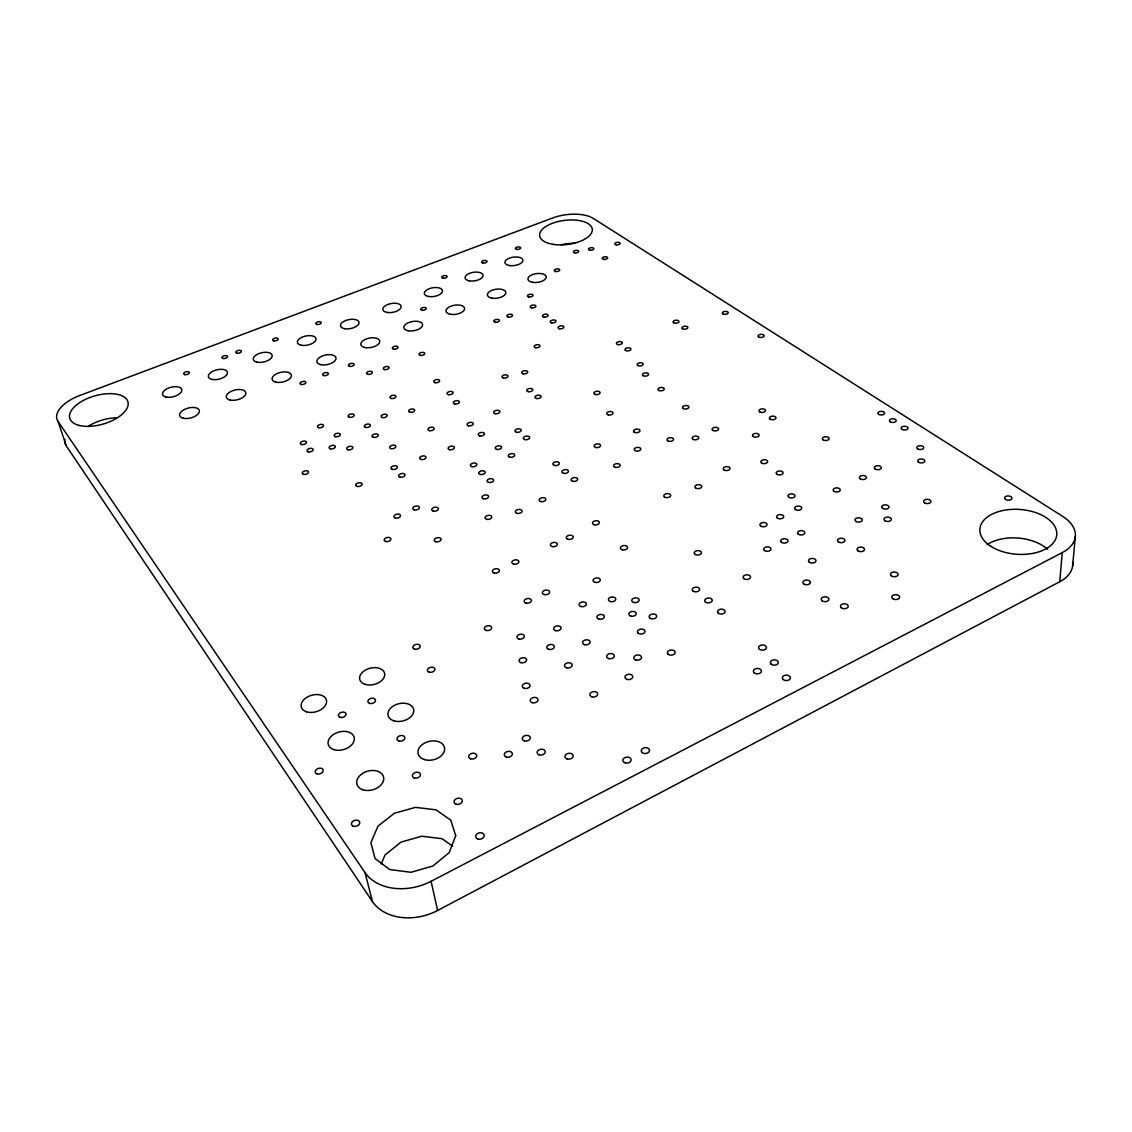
<?xml version="1.0" encoding="UTF-8"?>
<svg xmlns="http://www.w3.org/2000/svg" width="1132" height="1132" viewBox="0 0 1132 1132"><rect width="100%" height="100%" fill="white"/><g stroke="black" fill="none" stroke-linecap="round" stroke-linejoin="round"><path stroke-width="1.5" d="M1059.736 581.735L1062.255 552.614A43.879 25.498 4.4 0 0 1062.58 516.319L593.295 218.434A29.941 13.641 -7.1 0 0 552.741 217.952L79.877 395.464A34.257 16.584 -15.9 0 0 58.029 421.415L66.194 445.753L372.442 901.567A48.591 36.578 -16.2 0 0 437.603 910.482L1059.736 581.735A43.327 25.725 4.9 0 0 1072.641 562.321M1072.641 565.717L1075.301 536.695M381.243 863.971L385.036 854.929L401.025 842.109L421.797 836.223L442.103 838.727L452.729 846.255M58.029 421.415L365.028 872.602A49.313 36.408 -15.8 0 0 431.094 881.29L1062.255 552.614M365.028 872.602L372.442 901.567M431.094 881.29L437.603 910.482M561.345 244.71A26.291 12.325 -7 0 1 574.702 243.267M66.194 445.753A33.903 16.81 -16.1 0 1 64.878 439.287M987.132 544.648A38.063 22.654 4.6 0 1 1047.638 549.345M88.721 425.986A29.941 14.9 -16 0 1 115.959 417.821M455.715 835.657L449.277 852.509L432.891 866.022L410.958 872.291L389.691 869.518L375.046 858.565L370.886 842.633L378.017 826.105L394.29 813.3L415.387 807.371L435.947 809.819L450.72 820.077L455.715 835.657M855.75 521.314A3.665 2.179 0.3 0 0 862.018 520.72A3.665 2.179 0.3 0 0 857.985 517.805A3.665 2.179 0.3 0 0 855.75 521.314M548.723 649.343A3.806 2.519 -8.1 0 0 554.34 646.641A3.806 2.519 -8.1 0 0 548.61 644.971A3.806 2.519 -8.1 0 0 548.723 649.343M335.482 436.697A3.141 1.684 -12.1 0 0 340.336 434.73A3.141 1.684 -12.1 0 0 335.949 433.683A3.141 1.684 -12.1 0 0 335.482 436.697M764.411 550.477A3.665 2.25 -1.8 0 0 770.708 549.883A3.665 2.25 -1.8 0 0 766.888 546.841A3.665 2.25 -1.8 0 0 764.411 550.477M553.633 244.427A26.531 12.127 -7.1 0 0 592.319 229.4A26.531 12.127 -7.1 0 0 551.963 223.457A26.531 12.127 -7.1 0 0 553.633 244.427M574.731 252.875A2.717 1.274 -6.9 0 0 578.707 251.332A2.717 1.274 -6.9 0 0 574.589 250.681A2.717 1.274 -6.9 0 0 574.731 252.875M468.549 425.788A3.155 1.712 -9.3 0 0 473.289 423.807A3.155 1.712 -9.3 0 0 468.676 422.774A3.155 1.712 -9.3 0 0 468.549 425.788M630.864 616.119A3.764 2.434 -5.4 0 0 636.283 613.502A3.764 2.434 -5.4 0 0 630.482 611.931A3.764 2.434 -5.4 0 0 630.864 616.119M308.258 451.824A3.17 1.712 -12.8 0 0 313.182 449.8A3.17 1.712 -12.8 0 0 308.81 448.739A3.17 1.712 -12.8 0 0 308.258 451.824M318.729 427.726A3.113 1.641 -12.3 0 0 323.554 425.788A3.113 1.641 -12.3 0 0 319.238 424.769A3.113 1.641 -12.3 0 0 318.729 427.726M823.091 439.867A3.396 1.896 -1.2 0 0 828.907 439.287A3.396 1.896 -1.2 0 0 825.242 436.768A3.396 1.896 -1.2 0 0 823.091 439.867M414.27 509.867A3.368 1.953 -11 0 0 419.392 507.645A3.368 1.953 -11 0 0 414.553 506.414A3.368 1.953 -11 0 0 414.27 509.867M990.84 546.303A38.545 22.456 4.1 0 0 1055.378 539.653A38.545 22.456 4.1 0 0 1008.725 509.612A38.545 22.456 4.1 0 0 990.84 546.303M79.523 425.505A30.239 14.702 -15.8 0 0 127.647 406.812A30.239 14.702 -15.8 0 0 89.301 397.714A30.239 14.702 -15.8 0 0 79.523 425.505M795.372 509.513A3.58 2.123 -1.3 0 0 801.498 508.919A3.58 2.123 -1.3 0 0 797.706 506.089A3.58 2.123 -1.3 0 0 795.372 509.513M838.345 541.846A3.707 2.236 0.1 0 0 844.684 541.238A3.707 2.236 0.1 0 0 840.652 538.224A3.707 2.236 0.1 0 0 838.345 541.846M330.417 448.838A3.17 1.712 -12.3 0 0 335.327 446.829A3.17 1.712 -12.3 0 0 330.912 445.767A3.17 1.712 -12.3 0 0 330.417 448.838M421.118 459.493A3.226 1.797 -10.5 0 0 426.028 457.427A3.226 1.797 -10.5 0 0 421.373 456.323A3.226 1.797 -10.5 0 0 421.118 459.493M395.351 518.032A3.382 1.967 -11.5 0 0 400.53 515.796A3.382 1.967 -11.5 0 0 395.691 514.536A3.382 1.967 -11.5 0 0 395.351 518.032M635.943 659.984A3.891 2.589 -5.2 0 0 641.547 657.225A3.891 2.589 -5.2 0 0 635.533 655.513A3.891 2.589 -5.2 0 0 635.943 659.984M544.251 594.555A3.651 2.306 -8 0 0 549.657 592.036A3.651 2.306 -8 0 0 544.152 590.536A3.651 2.306 -8 0 0 544.251 594.555M759.374 649.174A3.948 2.604 -1.1 0 0 766.152 648.551A3.948 2.604 -1.1 0 0 762.048 644.985A3.948 2.604 -1.1 0 0 759.374 649.174M524.258 688.327A3.905 2.646 -9.1 0 0 530.059 685.497A3.905 2.646 -9.1 0 0 524.215 683.714A3.905 2.646 -9.1 0 0 524.258 688.327M524.3 740.88A4.061 2.844 -9.5 0 0 530.328 737.866A4.061 2.844 -9.5 0 0 524.258 735.927A4.061 2.844 -9.5 0 0 524.3 740.88M567.104 758.949A4.132 2.943 -7.9 0 0 573.16 755.865A4.132 2.943 -7.9 0 0 566.92 753.841A4.132 2.943 -7.9 0 0 567.104 758.949M532.182 702.661A3.948 2.703 -8.9 0 0 538.04 699.774A3.948 2.703 -8.9 0 0 532.111 697.949A3.948 2.703 -8.9 0 0 532.182 702.661M798.301 534.191A3.651 2.207 -1 0 0 804.569 533.596A3.651 2.207 -1 0 0 800.678 530.625A3.651 2.207 -1 0 0 798.301 534.191M777.316 518.074A3.594 2.137 -1.7 0 0 783.471 517.48A3.594 2.137 -1.7 0 0 779.707 514.593A3.594 2.137 -1.7 0 0 777.316 518.074M783.202 679.497A4.047 2.731 0 0 0 790.164 678.875A4.047 2.731 0 0 0 785.891 675.125A4.047 2.731 0 0 0 783.202 679.497M781.42 542.313A3.665 2.222 -1.4 0 0 787.702 541.704A3.665 2.222 -1.4 0 0 783.839 538.705A3.665 2.222 -1.4 0 0 781.42 542.313M760.605 525.998A3.594 2.165 -2.1 0 0 766.774 525.404A3.594 2.165 -2.1 0 0 763.039 522.489A3.594 2.165 -2.1 0 0 760.605 525.998M414.482 649.103A3.764 2.434 -12.3 0 0 420.198 646.429A3.764 2.434 -12.3 0 0 414.793 644.801A3.764 2.434 -12.3 0 0 414.482 649.103M483.576 498.773A3.354 1.953 -9.3 0 0 488.614 496.58A3.354 1.953 -9.3 0 0 483.661 495.363A3.354 1.953 -9.3 0 0 483.576 498.773M385.644 541.478A3.453 2.038 -11.9 0 0 390.922 539.172A3.453 2.038 -11.9 0 0 386.026 537.856A3.453 2.038 -11.9 0 0 385.644 541.478M622.359 549.798A3.566 2.193 -5.7 0 0 627.524 547.393A3.566 2.193 -5.7 0 0 622.034 546.006A3.566 2.193 -5.7 0 0 622.359 549.798M506.273 756.997A4.089 2.901 -10.3 0 0 512.386 753.926A4.089 2.901 -10.3 0 0 506.301 751.931A4.089 2.901 -10.3 0 0 506.273 756.997M303.517 474.35A3.24 1.783 -13.1 0 0 308.541 472.27A3.24 1.783 -13.1 0 0 304.084 471.153A3.24 1.783 -13.1 0 0 303.517 474.35M882.564 508.339A3.651 2.137 0.8 0 0 888.776 507.73A3.651 2.137 0.8 0 0 884.7 504.872A3.651 2.137 0.8 0 0 882.564 508.339M634.769 450.451A3.297 1.868 -5.5 0 0 640.457 449.885A3.297 1.868 -5.5 0 0 637.316 447.381A3.297 1.868 -5.5 0 0 634.769 450.451M692.869 590.946A3.736 2.363 -3.6 0 0 699.307 590.352A3.736 2.363 -3.6 0 0 695.6 587.126A3.736 2.363 -3.6 0 0 692.869 590.946M918.59 462.224A3.552 1.995 1.1 0 0 924.618 461.63A3.552 1.995 1.1 0 0 920.571 458.984A3.552 1.995 1.1 0 0 918.59 462.224M391.276 398.464A3.042 1.599 -10.7 0 0 395.931 396.582A3.042 1.599 -10.7 0 0 391.587 395.634A3.042 1.599 -10.7 0 0 391.276 398.464M743.809 578.608A3.736 2.349 -2.1 0 0 750.233 578.013A3.736 2.349 -2.1 0 0 746.384 574.83A3.736 2.349 -2.1 0 0 743.809 578.608M637.627 365.438A3.071 1.613 -5.6 0 0 642.905 364.886A3.071 1.613 -5.6 0 0 639.99 362.764A3.071 1.613 -5.6 0 0 637.627 365.438M705.42 601.941A3.764 2.42 -3.1 0 0 711.929 601.333A3.764 2.42 -3.1 0 0 708.137 598.05A3.764 2.42 -3.1 0 0 705.42 601.941M421.981 310.168A2.802 1.358 -9.7 0 0 426.255 308.527A2.802 1.358 -9.7 0 0 422.208 307.762A2.802 1.358 -9.7 0 0 421.981 310.168M384.526 369.556A2.957 1.514 -10.7 0 0 389.068 367.758A2.957 1.514 -10.7 0 0 384.852 366.881A2.957 1.514 -10.7 0 0 384.526 369.556M495.151 413.661A3.127 1.684 -8.7 0 0 499.82 411.708A3.127 1.684 -8.7 0 0 495.193 410.704A3.127 1.684 -8.7 0 0 495.151 413.661M633.764 602.479A3.721 2.377 -5.4 0 0 639.141 599.903A3.721 2.377 -5.4 0 0 633.382 598.375A3.721 2.377 -5.4 0 0 633.764 602.479M664.413 496.906A3.453 2.038 -4.7 0 0 670.356 496.325A3.453 2.038 -4.7 0 0 667.003 493.58A3.453 2.038 -4.7 0 0 664.413 496.906M420.326 355.377A2.929 1.486 -9.9 0 0 424.797 353.608A2.929 1.486 -9.9 0 0 420.566 352.76A2.929 1.486 -9.9 0 0 420.326 355.377M523.21 373.829A3.028 1.585 -8 0 0 527.71 371.989A3.028 1.585 -8 0 0 523.182 371.07A3.028 1.585 -8 0 0 523.21 373.829M509.853 457.215A3.254 1.84 -8.5 0 0 514.692 455.121A3.254 1.84 -8.5 0 0 509.853 454.017A3.254 1.84 -8.5 0 0 509.853 457.215M608.464 414.92A3.184 1.74 -6.2 0 0 613.091 412.925A3.184 1.74 -6.2 0 0 608.209 411.907A3.184 1.74 -6.2 0 0 608.464 414.92M594.328 524.781A3.481 2.094 -6.5 0 0 599.408 522.46A3.481 2.094 -6.5 0 0 594.088 521.159A3.481 2.094 -6.5 0 0 594.328 524.781M667.583 440.73A3.297 1.854 -4.8 0 0 673.257 440.164A3.297 1.854 -4.8 0 0 670.045 437.688A3.297 1.854 -4.8 0 0 667.583 440.73M917.628 448.852A3.509 1.953 0.9 0 0 923.585 448.258A3.509 1.953 0.9 0 0 919.594 445.668A3.509 1.953 0.9 0 0 917.628 448.852M875.093 468.973A3.523 2.009 0.2 0 0 881.121 468.379A3.523 2.009 0.2 0 0 877.187 465.719A3.523 2.009 0.2 0 0 875.093 468.973M517.013 513.362A3.41 2.023 -8.5 0 0 522.093 511.098A3.41 2.023 -8.5 0 0 516.999 509.839A3.41 2.023 -8.5 0 0 517.013 513.362M892.723 598.644A3.92 2.448 2.2 0 0 899.402 598.036A3.92 2.448 2.2 0 0 895.002 594.696A3.92 2.448 2.2 0 0 892.723 598.644M841.317 607.771A3.891 2.476 0.9 0 0 847.981 607.162A3.891 2.476 0.9 0 0 843.722 603.795A3.891 2.476 0.9 0 0 841.317 607.771M718.212 613.134A3.806 2.462 -2.7 0 0 724.777 612.525A3.806 2.462 -2.7 0 0 720.914 609.172A3.806 2.462 -2.7 0 0 718.212 613.134M682.469 328.719A2.986 1.514 -4.8 0 0 687.605 328.181A2.986 1.514 -4.8 0 0 684.662 326.2A2.986 1.514 -4.8 0 0 682.469 328.719M603.681 259.355A2.745 1.288 -6.4 0 0 607.672 257.785A2.745 1.288 -6.4 0 0 603.483 257.12A2.745 1.288 -6.4 0 0 603.681 259.355M589.885 250.186A2.717 1.259 -6.7 0 0 593.847 248.658A2.717 1.259 -6.7 0 0 589.715 248.007A2.717 1.259 -6.7 0 0 589.885 250.186M551.694 322.832A2.901 1.443 -7.4 0 0 555.968 321.12A2.901 1.443 -7.4 0 0 551.595 320.328A2.901 1.443 -7.4 0 0 551.694 322.832M516.489 432.268A3.184 1.755 -8.3 0 0 521.229 430.259A3.184 1.755 -8.3 0 0 516.489 429.198A3.184 1.755 -8.3 0 0 516.489 432.268M591.923 696.859A3.962 2.717 -6.8 0 0 597.71 693.973A3.962 2.717 -6.8 0 0 591.654 692.161A3.962 2.717 -6.8 0 0 591.923 696.859M658.513 390.271A3.141 1.684 -5.1 0 0 663.932 389.719A3.141 1.684 -5.1 0 0 660.89 387.484A3.141 1.684 -5.1 0 0 658.513 390.271M625.444 350.411A3.014 1.557 -5.9 0 0 630.637 349.873A3.014 1.557 -5.9 0 0 627.793 347.821A3.014 1.557 -5.9 0 0 625.444 350.411M891.365 575.848A3.849 2.377 1.9 0 0 897.931 575.24A3.849 2.377 1.9 0 0 893.601 572.028A3.849 2.377 1.9 0 0 891.365 575.848M788.693 497.231A3.538 2.08 -1.6 0 0 794.763 496.651A3.538 2.08 -1.6 0 0 791.013 493.863A3.538 2.08 -1.6 0 0 788.693 497.231M809.309 562.165A3.736 2.306 -0.4 0 0 815.719 561.571A3.736 2.306 -0.4 0 0 811.715 558.444A3.736 2.306 -0.4 0 0 809.309 562.165M525.984 603.059A3.665 2.335 -8.6 0 0 531.432 600.526A3.665 2.335 -8.6 0 0 525.941 598.998A3.665 2.335 -8.6 0 0 525.984 603.059M695.543 487.92A3.438 2.009 -3.9 0 0 701.472 487.34A3.438 2.009 -3.9 0 0 698.048 484.637A3.438 2.009 -3.9 0 0 695.543 487.92M857.872 550.789A3.75 2.278 0.7 0 0 864.268 550.194A3.75 2.278 0.7 0 0 860.136 547.11A3.75 2.278 0.7 0 0 857.872 550.789M924.561 502.792A3.665 2.123 1.7 0 0 930.787 502.183A3.665 2.123 1.7 0 0 926.599 499.339A3.665 2.123 1.7 0 0 924.561 502.792M480.251 474.478A3.297 1.868 -9.2 0 0 485.189 472.355A3.297 1.868 -9.2 0 0 480.336 471.195A3.297 1.868 -9.2 0 0 480.251 474.478M627.1 679.412A3.934 2.66 -5.5 0 0 632.788 676.582A3.934 2.66 -5.5 0 0 626.718 674.799A3.934 2.66 -5.5 0 0 627.1 679.412M638.066 633.099A3.821 2.505 -5.1 0 0 644.632 632.505A3.821 2.505 -5.1 0 0 640.995 629.067A3.821 2.505 -5.1 0 0 638.066 633.099M595.545 394.53A3.113 1.67 -6.5 0 0 600.102 392.606A3.113 1.67 -6.5 0 0 595.333 391.644A3.113 1.67 -6.5 0 0 595.545 394.53M572.778 481.326A3.354 1.939 -7 0 0 577.688 479.147A3.354 1.939 -7 0 0 572.608 477.973A3.354 1.939 -7 0 0 572.778 481.326M496.792 449.39A3.226 1.797 -8.8 0 0 501.618 447.338A3.226 1.797 -8.8 0 0 496.835 446.234A3.226 1.797 -8.8 0 0 496.792 449.39M540.855 501.561A3.396 1.995 -7.9 0 0 545.879 499.339A3.396 1.995 -7.9 0 0 540.771 498.094A3.396 1.995 -7.9 0 0 540.855 501.561M488.67 482.402A3.311 1.896 -9.1 0 0 493.637 480.251A3.311 1.896 -9.1 0 0 488.741 479.077A3.311 1.896 -9.1 0 0 488.67 482.402M608.719 658.569A3.863 2.575 -6.1 0 0 614.336 655.824A3.863 2.575 -6.1 0 0 608.408 654.112A3.863 2.575 -6.1 0 0 608.719 658.569M668.036 654.169A3.891 2.589 -4.1 0 0 674.757 653.56A3.891 2.589 -4.1 0 0 670.951 650.009A3.891 2.589 -4.1 0 0 668.036 654.169M566.509 667.795A3.863 2.589 -7.6 0 0 572.198 665.022A3.863 2.589 -7.6 0 0 566.34 663.295A3.863 2.589 -7.6 0 0 566.509 667.795M584.551 644.66A3.821 2.519 -6.9 0 0 590.126 641.957A3.821 2.519 -6.9 0 0 584.324 640.316A3.821 2.519 -6.9 0 0 584.551 644.66M610.403 601.559A3.707 2.363 -6.1 0 0 615.794 598.998A3.707 2.363 -6.1 0 0 610.106 597.47A3.707 2.363 -6.1 0 0 610.403 601.559M616.19 244.781A2.717 1.259 -6.2 0 0 620.11 243.267A2.717 1.259 -6.2 0 0 615.95 242.616A2.717 1.259 -6.2 0 0 616.19 244.781M722.853 313.875A2.972 1.486 -4.1 0 0 727.961 313.338A2.972 1.486 -4.1 0 0 724.947 311.413A2.972 1.486 -4.1 0 0 722.853 313.875M323.794 375.598A2.957 1.5 -11.8 0 0 328.379 373.801A2.957 1.5 -11.8 0 0 324.276 372.909A2.957 1.5 -11.8 0 0 323.794 375.598M223.004 358.476A2.887 1.401 -13.3 0 0 227.56 356.75A2.887 1.401 -13.3 0 0 223.712 355.901A2.887 1.401 -13.3 0 0 223.004 358.476M758.638 336.954A3.056 1.571 -3.3 0 0 763.888 336.402A3.056 1.571 -3.3 0 0 760.718 334.365A3.056 1.571 -3.3 0 0 758.638 336.954M449.588 449.687A3.212 1.783 -9.8 0 0 454.441 447.649A3.212 1.783 -9.8 0 0 449.758 446.56A3.212 1.783 -9.8 0 0 449.588 449.687M349.59 366.372A2.943 1.486 -11.3 0 0 354.132 364.589A2.943 1.486 -11.3 0 0 350 363.712A2.943 1.486 -11.3 0 0 349.59 366.372M723.857 469.837A3.41 1.967 -3.3 0 0 729.73 469.256A3.41 1.967 -3.3 0 0 726.277 466.639A3.41 1.967 -3.3 0 0 723.857 469.837M555.586 630.651A3.764 2.448 -7.8 0 0 561.118 628.005A3.764 2.448 -7.8 0 0 555.444 626.392A3.764 2.448 -7.8 0 0 555.586 630.651M568.052 539.356A3.509 2.137 -7.2 0 0 573.216 537.007A3.509 2.137 -7.2 0 0 567.896 535.662A3.509 2.137 -7.2 0 0 568.052 539.356M770.029 419.123A3.297 1.811 -2.6 0 0 775.703 418.557A3.297 1.811 -2.6 0 0 772.25 416.152A3.297 1.811 -2.6 0 0 770.029 419.123M901.963 429.368A3.438 1.882 0.3 0 0 907.822 428.787A3.438 1.882 0.3 0 0 903.93 426.297A3.438 1.882 0.3 0 0 901.963 429.368M634.062 432.07A3.254 1.811 -5.6 0 0 639.651 431.504A3.254 1.811 -5.6 0 0 636.566 429.085A3.254 1.811 -5.6 0 0 634.062 432.07M595.842 447.494A3.269 1.84 -6.5 0 0 600.597 445.414A3.269 1.84 -6.5 0 0 595.602 444.31A3.269 1.84 -6.5 0 0 595.842 447.494M759.6 411.822A3.269 1.783 -2.8 0 0 765.218 411.256A3.269 1.783 -2.8 0 0 761.822 408.893A3.269 1.783 -2.8 0 0 759.6 411.822M477.704 838.996A4.316 3.212 -12.5 0 0 484.171 835.642A4.316 3.212 -12.5 0 0 477.831 833.364A4.316 3.212 -12.5 0 0 477.704 838.996M455.998 804.173A4.217 3.056 -12.9 0 0 462.351 800.947A4.217 3.056 -12.9 0 0 456.196 798.796A4.217 3.056 -12.9 0 0 455.998 804.173M470.587 758.822A4.089 2.887 -11.7 0 0 476.728 755.766A4.089 2.887 -11.7 0 0 470.728 753.771A4.089 2.887 -11.7 0 0 470.587 758.822M513.617 564.118A3.552 2.193 -8.8 0 0 518.909 561.713A3.552 2.193 -8.8 0 0 513.617 560.312A3.552 2.193 -8.8 0 0 513.617 564.118M316.847 773.821A4.118 2.816 -17.2 0 0 323.186 770.765A4.118 2.816 -17.2 0 0 317.526 768.741A4.118 2.816 -17.2 0 0 316.847 773.821M353.241 826.19A4.273 3.056 -17.2 0 0 359.764 822.922A4.273 3.056 -17.2 0 0 353.807 820.714A4.273 3.056 -17.2 0 0 353.241 826.19M754.195 672.804A4.004 2.688 -1 0 0 761.086 672.182A4.004 2.688 -1 0 0 756.926 668.488A4.004 2.688 -1 0 0 754.195 672.804M683.077 408.426A3.212 1.755 -4.5 0 0 688.61 407.86A3.212 1.755 -4.5 0 0 685.454 405.539A3.212 1.755 -4.5 0 0 683.077 408.426M712.679 430.302A3.297 1.84 -3.8 0 0 718.353 429.736A3.297 1.84 -3.8 0 0 715.042 427.302A3.297 1.84 -3.8 0 0 712.679 430.302M392.408 469.398A3.24 1.811 -11.2 0 0 397.36 467.304A3.24 1.811 -11.2 0 0 392.733 466.172A3.24 1.811 -11.2 0 0 392.408 469.398M479.756 435.919A3.184 1.755 -9.1 0 0 484.524 433.91A3.184 1.755 -9.1 0 0 479.841 432.849A3.184 1.755 -9.1 0 0 479.756 435.919M365.622 427.415A3.113 1.67 -11.4 0 0 370.419 425.462A3.113 1.67 -11.4 0 0 366.018 424.443A3.113 1.67 -11.4 0 0 365.622 427.415M391.007 448.64A3.184 1.74 -11.1 0 0 395.875 446.616A3.184 1.74 -11.1 0 0 391.332 445.541A3.184 1.74 -11.1 0 0 391.007 448.64M516.716 249.408A2.674 1.231 -7.9 0 0 520.692 247.894A2.674 1.231 -7.9 0 0 516.701 247.243A2.674 1.231 -7.9 0 0 516.716 249.408M236.899 353.212A2.872 1.387 -13 0 0 241.413 351.486A2.872 1.387 -13 0 0 237.564 350.665A2.872 1.387 -13 0 0 236.899 353.212M273.76 340.845A2.844 1.373 -12.4 0 0 278.217 339.147A2.844 1.373 -12.4 0 0 274.34 338.341A2.844 1.373 -12.4 0 0 273.76 340.845M429.41 430.627A3.141 1.712 -10.1 0 0 434.179 428.646A3.141 1.712 -10.1 0 0 429.636 427.613A3.141 1.712 -10.1 0 0 429.41 430.627M409.982 412.289A3.085 1.641 -10.4 0 0 414.694 410.364A3.085 1.641 -10.4 0 0 410.265 409.374A3.085 1.641 -10.4 0 0 409.982 412.289M503.485 378.017A3.028 1.585 -8.4 0 0 507.999 376.164A3.028 1.585 -8.4 0 0 503.514 375.244A3.028 1.585 -8.4 0 0 503.485 378.017M448.484 394.629A3.056 1.613 -9.6 0 0 453.097 392.733A3.056 1.613 -9.6 0 0 448.654 391.785A3.056 1.613 -9.6 0 0 448.484 394.629M435.113 382.687A3.014 1.571 -9.8 0 0 439.683 380.847A3.014 1.571 -9.8 0 0 435.311 379.913A3.014 1.571 -9.8 0 0 435.113 382.687M536.511 398.478A3.099 1.67 -7.7 0 0 541.096 396.554A3.099 1.67 -7.7 0 0 536.441 395.577A3.099 1.67 -7.7 0 0 536.511 398.478M535.634 347.694A2.957 1.514 -7.7 0 0 540.021 345.911A2.957 1.514 -7.7 0 0 535.592 345.062A2.957 1.514 -7.7 0 0 535.634 347.694M543.898 317.002A2.872 1.429 -7.5 0 0 548.157 315.304A2.872 1.429 -7.5 0 0 543.827 314.512A2.872 1.429 -7.5 0 0 543.898 317.002M531.658 307.833A2.844 1.401 -7.7 0 0 535.875 306.164A2.844 1.401 -7.7 0 0 531.615 305.399A2.844 1.401 -7.7 0 0 531.658 307.833M508.282 317.073A2.858 1.415 -8.2 0 0 512.541 315.375A2.858 1.415 -8.2 0 0 508.296 314.597A2.858 1.415 -8.2 0 0 508.282 317.073M559.59 328.747A2.915 1.472 -7.2 0 0 563.878 327.021A2.915 1.472 -7.2 0 0 559.477 326.2A2.915 1.472 -7.2 0 0 559.59 328.747M348.005 449.8A3.184 1.726 -12 0 0 352.901 447.791A3.184 1.726 -12 0 0 348.444 446.716A3.184 1.726 -12 0 0 348.005 449.8M316.96 324.445A2.816 1.344 -11.5 0 0 321.332 322.79A2.816 1.344 -11.5 0 0 317.427 322.012A2.816 1.344 -11.5 0 0 316.96 324.445M833.93 491.246A3.552 2.066 -0.5 0 0 840.015 490.651A3.552 2.066 -0.5 0 0 836.152 487.892A3.552 2.066 -0.5 0 0 833.93 491.246M884.87 520.663A3.679 2.179 1 0 0 891.153 520.055A3.679 2.179 1 0 0 887.035 517.126A3.679 2.179 1 0 0 884.87 520.663M860.164 478.808A3.538 2.038 0 0 0 866.221 478.213A3.538 2.038 0 0 0 862.315 475.511A3.538 2.038 0 0 0 860.164 478.808M552.19 546.572A3.523 2.151 -7.7 0 0 557.383 544.209A3.523 2.151 -7.7 0 0 552.076 542.851A3.523 2.151 -7.7 0 0 552.19 546.572M598.913 619.147A3.75 2.42 -6.4 0 0 604.375 616.53A3.75 2.42 -6.4 0 0 598.63 614.945A3.75 2.42 -6.4 0 0 598.913 619.147M563.609 473.332A3.325 1.91 -7.3 0 0 568.49 471.181A3.325 1.91 -7.3 0 0 563.467 470.021A3.325 1.91 -7.3 0 0 563.609 473.332M524.923 439.612A3.212 1.783 -8.1 0 0 529.691 437.575A3.212 1.783 -8.1 0 0 524.88 436.499A3.212 1.783 -8.1 0 0 524.923 439.612M471.959 466.681A3.269 1.84 -9.4 0 0 476.869 464.573A3.269 1.84 -9.4 0 0 472.072 463.441A3.269 1.84 -9.4 0 0 471.959 466.681M400.02 477.152A3.269 1.84 -11.1 0 0 405.015 475.044A3.269 1.84 -11.1 0 0 400.332 473.883A3.269 1.84 -11.1 0 0 400.02 477.152M184.728 374.621A2.929 1.415 -14.1 0 0 189.369 372.867A2.929 1.415 -14.1 0 0 185.535 371.989A2.929 1.415 -14.1 0 0 184.728 374.621M301.579 444.508A3.155 1.684 -12.8 0 0 306.475 442.513A3.155 1.684 -12.8 0 0 302.145 441.466A3.155 1.684 -12.8 0 0 301.579 444.508M398.733 740.951A4.019 2.759 -14 0 0 404.86 737.979A4.019 2.759 -14 0 0 399.129 736.055A4.019 2.759 -14 0 0 398.733 740.951M539.186 754.832A4.104 2.915 -9 0 0 545.256 751.775A4.104 2.915 -9 0 0 539.101 749.766A4.104 2.915 -9 0 0 539.186 754.832M753.134 436.471A3.339 1.868 -2.8 0 0 758.864 435.891A3.339 1.868 -2.8 0 0 755.412 433.415A3.339 1.868 -2.8 0 0 753.134 436.471M642.948 375.612A3.099 1.641 -5.5 0 0 648.282 375.06A3.099 1.641 -5.5 0 0 645.325 372.895A3.099 1.641 -5.5 0 0 642.948 375.612M433.315 511.098A3.382 1.967 -10.6 0 0 438.438 508.862A3.382 1.967 -10.6 0 0 433.542 507.617A3.382 1.967 -10.6 0 0 433.315 511.098M555.699 271.51A2.759 1.316 -7.3 0 0 559.76 269.925A2.759 1.316 -7.3 0 0 555.6 269.232A2.759 1.316 -7.3 0 0 555.699 271.51M495.179 322.238A2.872 1.429 -8.4 0 0 499.467 320.54A2.872 1.429 -8.4 0 0 495.222 319.748A2.872 1.429 -8.4 0 0 495.179 322.238M692.742 439.159A3.311 1.854 -4.2 0 0 698.43 438.593A3.311 1.854 -4.2 0 0 695.147 436.117A3.311 1.854 -4.2 0 0 692.742 439.159M414.213 777.939A4.132 2.915 -14.1 0 0 420.481 774.826A4.132 2.915 -14.1 0 0 414.553 772.774A4.132 2.915 -14.1 0 0 414.213 777.939M890.219 421.797A3.41 1.854 0 0 0 896.02 421.217A3.41 1.854 0 0 0 892.2 418.769A3.41 1.854 0 0 0 890.219 421.797M878.658 414.34A3.368 1.825 -0.3 0 0 884.417 413.774A3.368 1.825 -0.3 0 0 880.654 411.355A3.368 1.825 -0.3 0 0 878.658 414.34M528.842 296.952A2.816 1.373 -7.7 0 0 533.016 295.31A2.816 1.373 -7.7 0 0 528.8 294.575A2.816 1.373 -7.7 0 0 528.842 296.952M482.996 262.978A2.703 1.259 -8.5 0 0 487.043 261.435A2.703 1.259 -8.5 0 0 483.067 260.77A2.703 1.259 -8.5 0 0 482.996 262.978M442.98 278.175A2.717 1.288 -9.2 0 0 447.098 276.618A2.717 1.288 -9.2 0 0 443.136 275.911A2.717 1.288 -9.2 0 0 442.98 278.175M301.211 384.455A2.986 1.514 -12.3 0 0 305.838 382.63A2.986 1.514 -12.3 0 0 301.735 381.725A2.986 1.514 -12.3 0 0 301.211 384.455M1005.556 499.438A3.75 2.137 3.4 0 0 1011.852 498.844A3.75 2.137 3.4 0 0 1007.409 495.972A3.75 2.137 3.4 0 0 1005.556 499.438M771.133 664.159A3.99 2.66 -0.6 0 0 778.009 663.536A3.99 2.66 -0.6 0 0 773.821 659.885A3.99 2.66 -0.6 0 0 771.133 664.159M625.133 762.841A4.16 2.986 -5.5 0 0 631.161 759.728A4.16 2.986 -5.5 0 0 624.737 757.676A4.16 2.986 -5.5 0 0 625.133 762.841M641.929 752.398A4.146 2.957 -4.8 0 0 649.089 751.775A4.146 2.957 -4.8 0 0 645.113 747.658A4.146 2.957 -4.8 0 0 641.929 752.398M554.581 465.464A3.297 1.882 -7.5 0 0 559.434 463.342A3.297 1.882 -7.5 0 0 554.468 462.196A3.297 1.882 -7.5 0 0 554.581 465.464M528.276 391.672A3.085 1.641 -7.9 0 0 532.847 389.776A3.085 1.641 -7.9 0 0 528.234 388.814A3.085 1.641 -7.9 0 0 528.276 391.672M617.987 344.609A2.986 1.542 -6.1 0 0 622.317 342.812A2.986 1.542 -6.1 0 0 617.732 341.963A2.986 1.542 -6.1 0 0 617.987 344.609M673.568 322.691A2.972 1.5 -5 0 0 678.676 322.167A2.972 1.5 -5 0 0 675.776 320.215A2.972 1.5 -5 0 0 673.568 322.691M803.635 583.886A3.792 2.377 -0.4 0 0 810.13 583.277A3.792 2.377 -0.4 0 0 806.083 580.051A3.792 2.377 -0.4 0 0 803.635 583.886M822.058 600.738A3.863 2.448 0.3 0 0 828.666 600.13A3.863 2.448 0.3 0 0 824.506 596.805A3.863 2.448 0.3 0 0 822.058 600.738M520.961 662.644A3.835 2.547 -9.1 0 0 526.663 659.914A3.835 2.547 -9.1 0 0 520.932 658.216A3.835 2.547 -9.1 0 0 520.961 662.644M369.541 703.382A3.905 2.589 -14.3 0 0 375.527 700.552A3.905 2.589 -14.3 0 0 370.023 698.755A3.905 2.589 -14.3 0 0 369.541 703.382M339.996 717.334A3.948 2.632 -15.4 0 0 346.067 714.462A3.948 2.632 -15.4 0 0 340.576 712.622A3.948 2.632 -15.4 0 0 339.996 717.334M367.843 374.367A2.972 1.514 -11 0 0 372.414 372.555A2.972 1.514 -11 0 0 368.211 371.664A2.972 1.514 -11 0 0 367.843 374.367M393.596 349.123A2.901 1.457 -10.4 0 0 398.04 347.368A2.901 1.457 -10.4 0 0 393.894 346.534A2.901 1.457 -10.4 0 0 393.596 349.123M776.863 474.237A3.467 1.995 -2 0 0 782.806 473.657A3.467 1.995 -2 0 0 779.17 470.997A3.467 1.995 -2 0 0 776.863 474.237M594.979 582.372A3.651 2.292 -6.5 0 0 600.3 579.881A3.651 2.292 -6.5 0 0 594.725 578.41A3.651 2.292 -6.5 0 0 594.979 582.372M761.525 462.946A3.424 1.953 -2.5 0 0 767.411 462.365A3.424 1.953 -2.5 0 0 763.845 459.762A3.424 1.953 -2.5 0 0 761.525 462.946M373.418 437.32A3.155 1.698 -11.3 0 0 378.244 435.325A3.155 1.698 -11.3 0 0 373.786 434.278A3.155 1.698 -11.3 0 0 373.418 437.32M454.753 403.912A3.085 1.641 -9.5 0 0 459.408 402.002A3.085 1.641 -9.5 0 0 454.908 401.025A3.085 1.641 -9.5 0 0 454.753 403.912M615.355 467.36A3.339 1.91 -6 0 0 620.18 465.21A3.339 1.91 -6 0 0 615.058 464.049A3.339 1.91 -6 0 0 615.355 467.36M429.141 672.182A3.835 2.519 -12.1 0 0 434.943 669.451A3.835 2.519 -12.1 0 0 429.41 667.738A3.835 2.519 -12.1 0 0 429.141 672.182M357.061 486.435A3.283 1.84 -12.1 0 0 362.113 484.312A3.283 1.84 -12.1 0 0 357.5 483.138A3.283 1.84 -12.1 0 0 357.061 486.435M435.862 541.747A3.467 2.066 -10.7 0 0 441.112 539.426A3.467 2.066 -10.7 0 0 436.089 538.096A3.467 2.066 -10.7 0 0 435.862 541.747M486.095 630.425A3.736 2.405 -10 0 0 491.684 627.793A3.736 2.405 -10 0 0 486.18 626.208A3.736 2.405 -10 0 0 486.095 630.425M382.489 417.581A3.099 1.641 -11 0 0 387.229 415.642A3.099 1.641 -11 0 0 382.828 414.637A3.099 1.641 -11 0 0 382.489 417.581M580.985 606.554A3.707 2.377 -7 0 0 586.404 603.979A3.707 2.377 -7 0 0 580.773 602.45A3.707 2.377 -7 0 0 580.985 606.554M494.076 573.018A3.58 2.207 -9.4 0 0 499.424 570.585A3.58 2.207 -9.4 0 0 494.132 569.155A3.58 2.207 -9.4 0 0 494.076 573.018M349.42 417.298A3.085 1.627 -11.7 0 0 354.175 415.359A3.085 1.627 -11.7 0 0 349.845 414.369A3.085 1.627 -11.7 0 0 349.42 417.298M486.689 519.319A3.424 2.023 -9.3 0 0 491.812 517.055A3.424 2.023 -9.3 0 0 486.774 515.782A3.424 2.023 -9.3 0 0 486.689 519.319M518.796 638.986A3.764 2.462 -9 0 0 524.399 636.326A3.764 2.462 -9 0 0 518.781 634.698A3.764 2.462 -9 0 0 518.796 638.986M694.878 554.241A3.622 2.236 -3.7 0 0 701.133 553.647A3.622 2.236 -3.7 0 0 697.524 550.619A3.622 2.236 -3.7 0 0 694.878 554.241M649.796 617.959A3.778 2.448 -4.8 0 0 656.319 617.35A3.778 2.448 -4.8 0 0 652.683 613.997A3.778 2.448 -4.8 0 0 649.796 617.959M165.965 397.035A9.933 4.882 -14.5 0 0 181.7 390.979A9.933 4.882 -14.5 0 0 168.753 387.965A9.933 4.882 -14.5 0 0 165.965 397.035M211.967 379.418A9.792 4.797 -13.6 0 0 227.376 373.489A9.792 4.797 -13.6 0 0 214.358 370.588A9.792 4.797 -13.6 0 0 211.967 379.418M183.243 418.246A10.146 5.108 -14.5 0 0 199.274 411.977A10.146 5.108 -14.5 0 0 185.945 408.793A10.146 5.108 -14.5 0 0 183.243 418.246M408.143 330.742A9.509 4.67 -9.9 0 0 422.604 325.082A9.509 4.67 -9.9 0 0 408.921 322.464A9.509 4.67 -9.9 0 0 408.143 330.742M450.451 314.286A9.396 4.585 -9.1 0 0 464.629 308.739A9.396 4.585 -9.1 0 0 450.876 306.206A9.396 4.585 -9.1 0 0 450.451 314.286M491.925 298.14A9.311 4.5 -8.3 0 0 505.834 292.707A9.311 4.5 -8.3 0 0 492.024 290.273A9.311 4.5 -8.3 0 0 491.925 298.14M532.606 282.321A9.226 4.415 -7.6 0 0 546.232 276.986A9.226 4.415 -7.6 0 0 532.38 274.651A9.226 4.415 -7.6 0 0 532.606 282.321M344.496 328.676A9.41 4.556 -11 0 0 359.014 323.087A9.41 4.556 -11 0 0 345.769 320.498A9.41 4.556 -11 0 0 344.496 328.676M386.946 312.418A9.311 4.471 -10.2 0 0 401.181 306.942A9.311 4.471 -10.2 0 0 387.88 304.451A9.311 4.471 -10.2 0 0 386.946 312.418M428.575 296.485A9.212 4.401 -9.4 0 0 442.527 291.108A9.212 4.401 -9.4 0 0 429.17 288.717A9.212 4.401 -9.4 0 0 428.575 296.485M469.398 280.849A9.113 4.316 -8.7 0 0 483.095 275.585A9.113 4.316 -8.7 0 0 469.681 273.279A9.113 4.316 -8.7 0 0 469.398 280.849M509.457 265.525A9.028 4.231 -8 0 0 522.885 260.346A9.028 4.231 -8 0 0 509.414 258.138A9.028 4.231 -8 0 0 509.457 265.525M257.035 362.169A9.65 4.726 -12.7 0 0 272.133 356.354A9.65 4.726 -12.7 0 0 259.03 353.552A9.65 4.726 -12.7 0 0 257.035 362.169M320.936 364.674A9.735 4.853 -11.7 0 0 335.992 358.787A9.735 4.853 -11.7 0 0 322.436 355.943A9.735 4.853 -11.7 0 0 320.936 364.674M364.985 347.538A9.608 4.769 -10.8 0 0 379.744 341.765A9.608 4.769 -10.8 0 0 366.117 339.034A9.608 4.769 -10.8 0 0 364.985 347.538M301.211 345.246A9.523 4.641 -11.9 0 0 316.012 339.558A9.523 4.641 -11.9 0 0 302.838 336.869A9.523 4.641 -11.9 0 0 301.211 345.246M275.982 382.163A9.863 4.938 -12.6 0 0 291.363 376.149A9.863 4.938 -12.6 0 0 277.878 373.206A9.863 4.938 -12.6 0 0 275.982 382.163M230.093 400.02A9.99 5.023 -13.5 0 0 245.785 393.879A9.99 5.023 -13.5 0 0 232.385 390.809A9.99 5.023 -13.5 0 0 230.093 400.02M306.461 711.773A13.032 8.532 -16 0 0 326.554 702.307A13.032 8.532 -16 0 0 308.569 696.392A13.032 8.532 -16 0 0 306.461 711.773M393.795 720.801A13.16 8.872 -13.6 0 0 413.788 711.137A13.16 8.872 -13.6 0 0 394.955 705.08A13.16 8.872 -13.6 0 0 393.795 720.801M362.679 789.712A13.81 9.664 -15.8 0 0 383.734 779.269A13.81 9.664 -15.8 0 0 364.249 772.477A13.81 9.664 -15.8 0 0 362.679 789.712M424.203 759.501A13.542 9.438 -13.1 0 0 444.65 749.342A13.542 9.438 -13.1 0 0 425.038 742.847A13.542 9.438 -13.1 0 0 424.203 759.501M365.155 684.351A12.792 8.349 -14 0 0 384.71 675.139A12.792 8.349 -14 0 0 366.598 669.465A12.792 8.349 -14 0 0 365.155 684.351M333.728 749.568A13.414 9.07 -15.9 0 0 354.288 739.635A13.414 9.07 -15.9 0 0 335.567 733.295A13.414 9.07 -15.9 0 0 333.728 749.568"/></g></svg>
